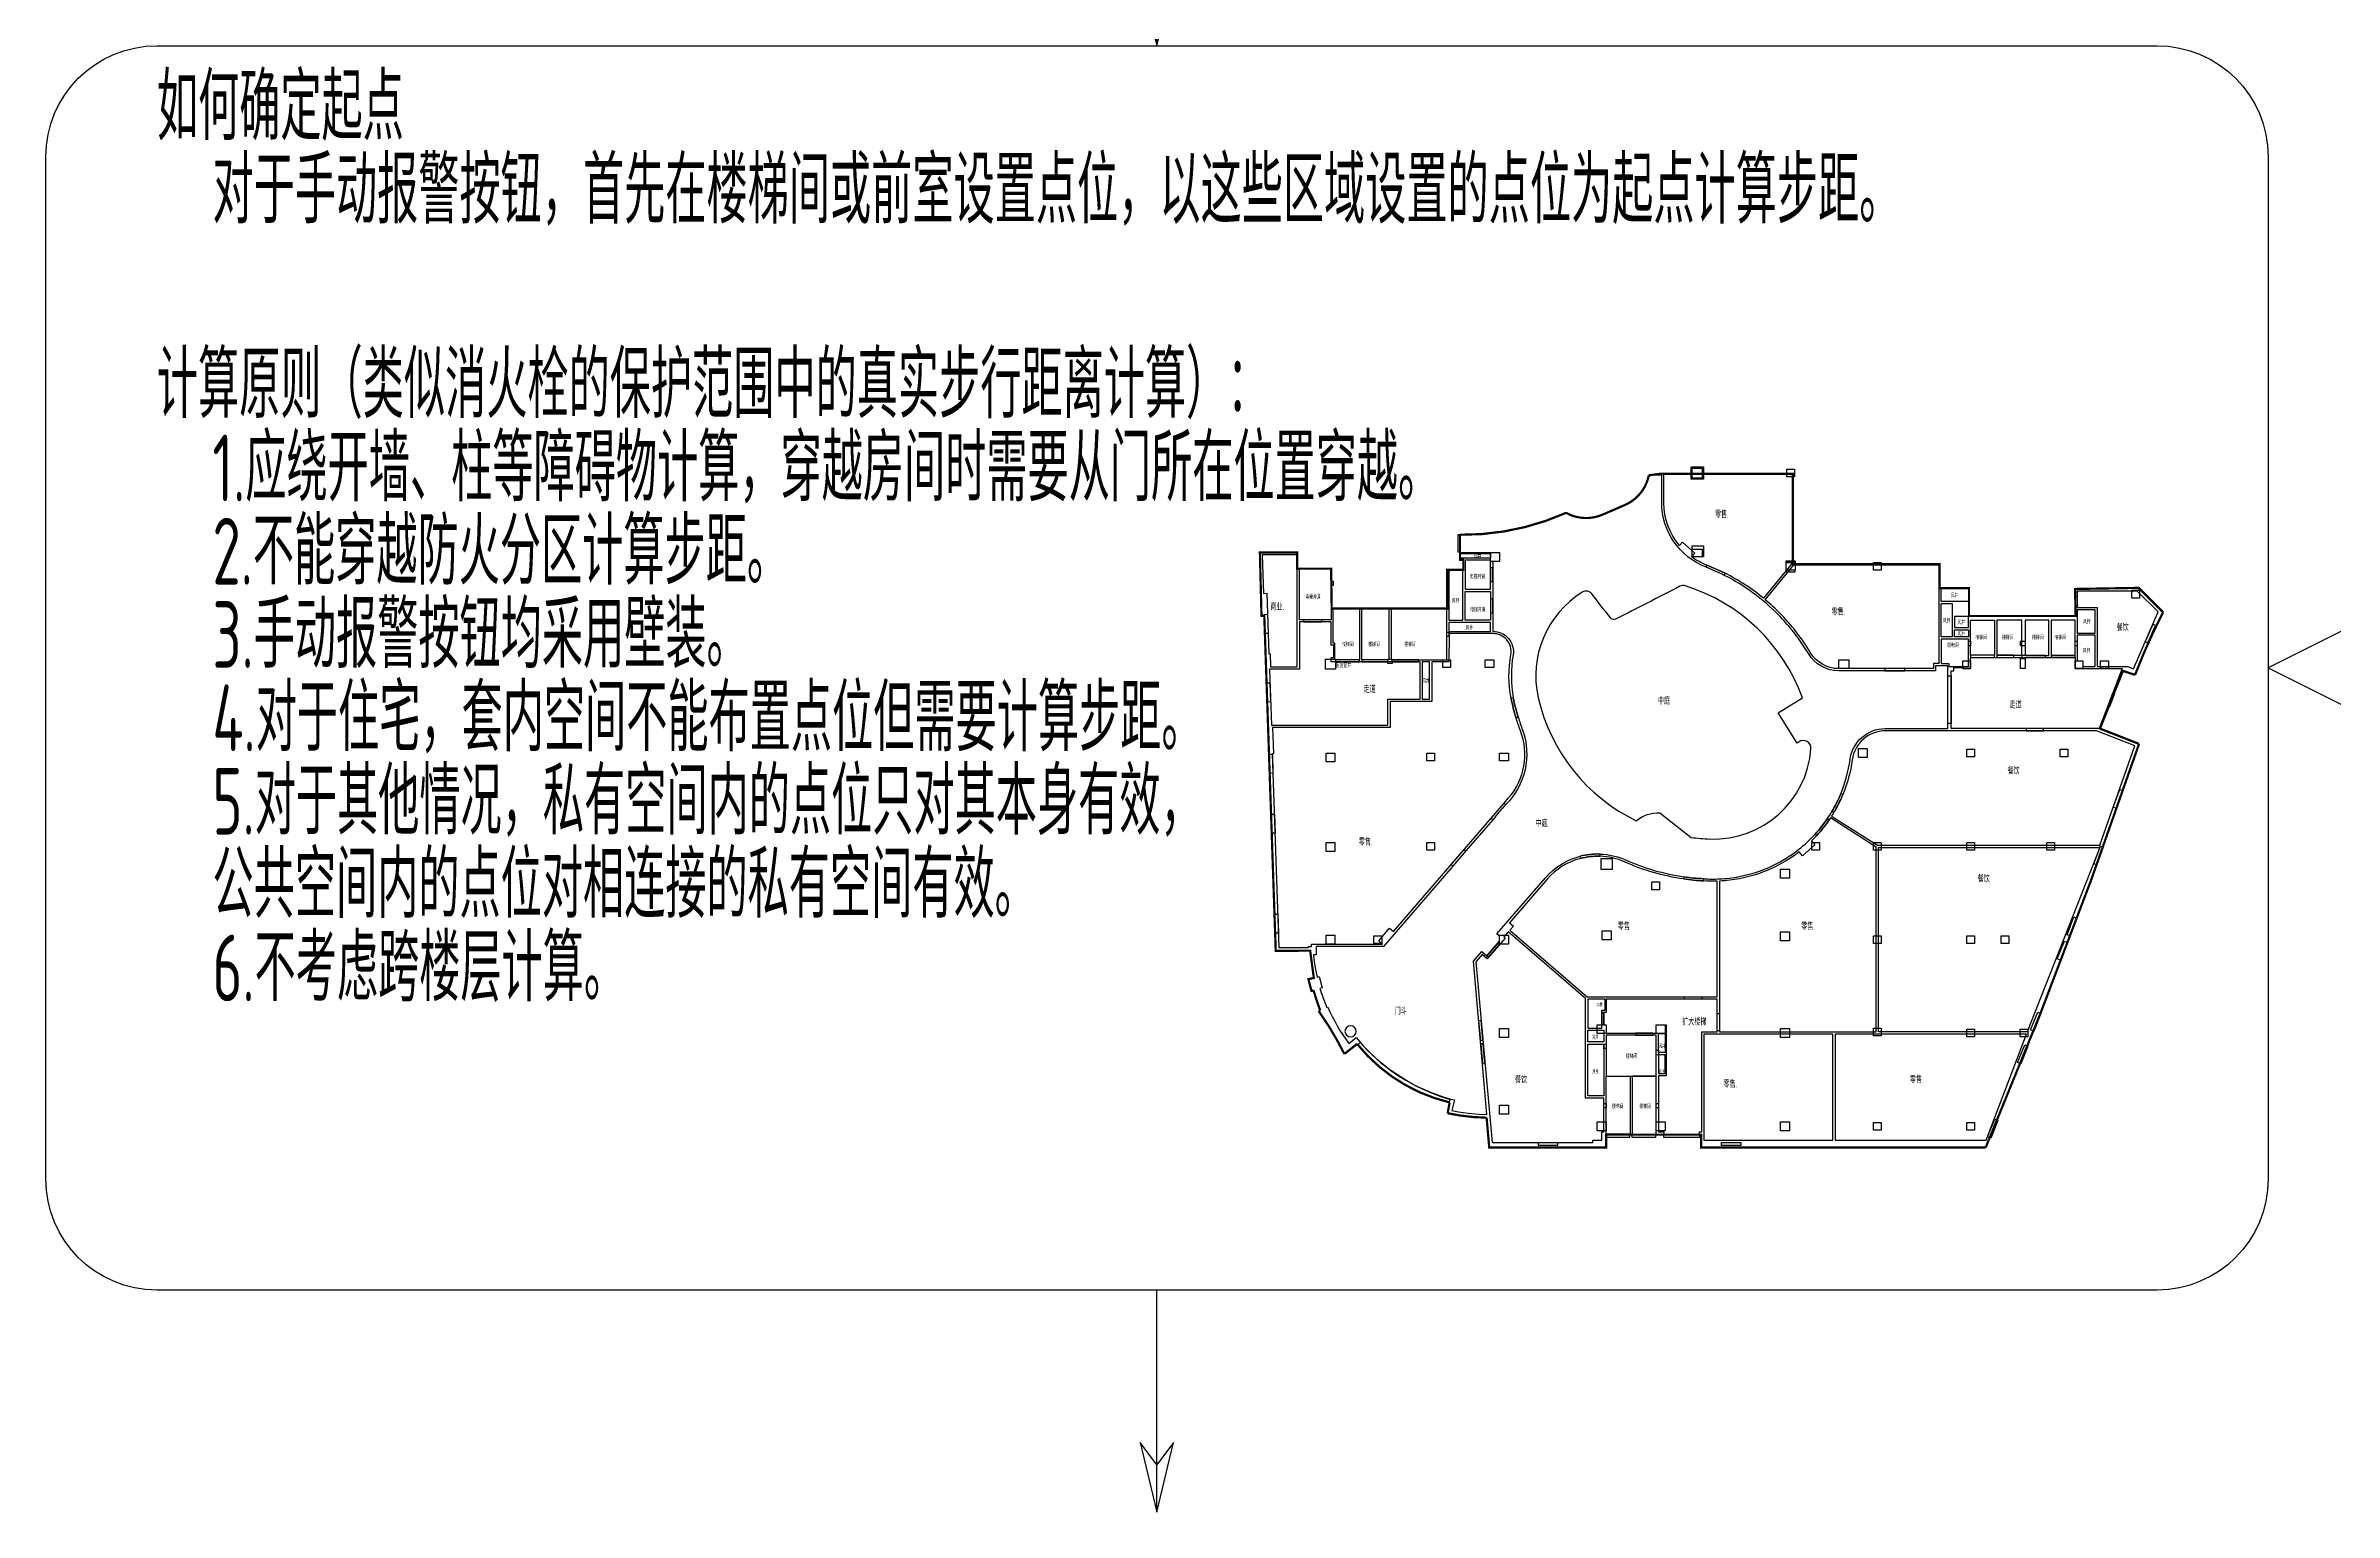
# Model space of a CAD drawing. Header units: millimetres. Extents: x 0 to 4164250, y 0 to 1261500.
# Drawn here: x 2710250 to 2916195, y 291000 to 423000 of the extents above; entities that cross this region are included whole.
import ezdxf
from ezdxf.enums import TextEntityAlignment as Align

# ---------------------------------------------------------------- set-up
doc = ezdxf.new("R2010")
doc.units = ezdxf.units.MM
doc.header["$LTSCALE"] = 1000
doc.linetypes.add('DASH', pattern=[0.35, 0.25, -0.1])
doc.layers.add('AD-AREA-DIVD', color=1, linetype='Continuous', true_color=0xff0000)
for name, color, linetype in [('AD-AREA-OUTL', 31, 'Continuous'), ('AD-NAME-ROOM', 9, 'Continuous'), ('E-UNIV-DIAG', 2, 'Continuous'), ('E-UNIV-NOTE', 6, 'Continuous'), ('柱子', 7, 'Continuous'), ('门窗框线', 114, 'Continuous')]:
    doc.layers.add(name, color=color, linetype=linetype)
doc.styles.add('TH-STYLE3', font='tssdeng.shx', dxfattribs={"width": 0.65, "bigfont": 'tssdchn.shx'})

msp = doc.modelspace()

# ---------------------------------------------------------------- linework, layer by layer
at = {"layer": 'AD-AREA-DIVD', "linetype": 'DASH', "ltscale": 2, "const_width": 200}
msp.add_lwpolyline([(2900797.86, 372010.85, 0.027793692), (2898268.2, 366372.04), (2897180.5, 366730.2), (2895115.71, 361537.09), (2898629.92, 360157.12, -0.018497551), (2884831.26, 323833.9), (2859223.03, 323833.91), (2859223.03, 324983.91), (2850673.03, 324983.91), (2850673.03, 323833.91), (2840150.8, 323833.91), (2839916.8, 326513.1, -0.047494855), (2836407.17, 326911.88), (2836586.69, 327889.89, -0.166932705), (2828261.81, 333156.21), (2827114.42, 332248.98, 0.038836248), (2824800.01, 336117.87), (2824940.56, 336177.58, -0.01876645), (2824336.45, 337982.41), (2824153.13, 337927.85), (2823878.3, 338978.92), (2824365.67, 339093.9), (2824036, 341547.9), (2820938.05, 341533.91), (2819906.44, 371697.5), (2819656.59, 371688.95), (2819511.85, 377383.9), (2822871.35, 377383.91), (2822871.35, 375933.91), (2825921.35, 375933.91), (2825973.03, 372343.91), (2836373.03, 372343.91), (2836373.03, 375833.91), (2837823.03, 375833.91), (2837823.03, 376733.91), (2837521.35, 376733.91), (2837521.35, 378983.91, 0.108474649), (2847067.72, 380956.8, 0.232535743), (2850341.84, 380793), (2852341.84, 381655.05, 0.246120268), (2854513.38, 384333.91), (2855623.03, 384483.91), (2867473.03, 384483.91), (2867473.03, 376333.91), (2880673.03, 376333.91), (2880673.03, 374183.91), (2883323.03, 374183.91), (2883323.03, 371673.91), (2892923.03, 371673.91), (2892871.35, 374103.91), (2898592.8, 374203.91)], format="xyb", close=True, dxfattribs=at)
at = {"layer": 'AD-AREA-OUTL'}
for points in [[(2824571.21, 341933.91), (2824571.22, 341183.96), (2824334.43, 341183.96), (2824380.21, 340746.9), (2824511.95, 339865.14), (2824657.6, 339163.61), (2824851.39, 339209.6), (2825111.63, 338212.95), (2824919.53, 338156.95), (2825201.21, 337283.73), (2825532.43, 336439.85), (2825536.34, 336430.65), (2825628.38, 336469.75, 0.060061963), (2827510.78, 333206.74), (2828174.83, 333738.28), (2828808.76, 332972.18, 0.126743345), (2836146.27, 328303.61), (2836706.89, 328160.95), (2836712.38, 328159.68), (2836720.62, 328195.14), (2837012.84, 328127.27), (2836789.26, 327164.64), (2837393.43, 327042.23), (2838275.79, 326914.51), (2839184.71, 326836.06), (2839941.67, 326812.47), (2838729.6, 340600.08), (2839486.75, 341477.48), (2839940.99, 341085.49), (2841071.35, 342395.37), (2841071.35, 342865.79), (2840849.78, 343057), (2845203.58, 348102.27, -0.152021144), (2848331.34, 350050.62, -0.072967074), (2850120.52, 350247.67, -0.095966598), (2852418.1, 349716.18, 0.034470114), (2854990.22, 348777.97, 0.033817269), (2857666.02, 348198.57, 0.022939562), (2859457.07, 348019.3, 0.026827212), (2860870.69, 348006.55, 0.036888367), (2862658.1, 348219.12, 0.063254514), (2865658.74, 349208.36, 0.055680586), (2867983.82, 350653.27, 0.040683964), (2869476.27, 352039.77, 0.036628578), (2870590.71, 353453.28, 0.014108749), (2870976.62, 354060.43, 0.03662859), (2871783.4, 355669.5, 0.063674577), (2872620.23, 358760.98, -0.373636224), (2875791.61, 361533.91), (2881421.35, 361533.91), (2881421.35, 367183.91), (2880321.35, 367183.91), (2880321.35, 366733.91), (2871618.33, 366733.91, -0.263529203), (2868873.15, 368288.77, 0.034531757), (2867398.85, 370401.99, 0.024331231), (2866202.73, 371747.09, 0.081947128), (2861306.15, 375330.61, 0.024331231), (2859662.3, 376063.91, -0.307417986), (2855671.35, 381855.63), (2855671.35, 384333.91), (2854513.38, 384333.91, -0.246120268), (2852341.84, 381655.05), (2850341.84, 380793, -0.232535743), (2847067.72, 380956.8, -0.108464558), (2837521.35, 378983.91), (2837521.35, 377383.91), (2841071.35, 377383.91), (2841071.35, 376583.91), (2840471.35, 376583.91), (2840471.35, 370283.91, -0.471872406), (2842298.79, 368176.89, 0.086633803), (2842320.12, 364304.5, 0.033564408), (2842754.67, 362569.76, 0.008192837), (2843151.68, 361406.63, -0.290445672), (2841652.12, 354701.27, 0.036712269), (2840476.14, 353338.52), (2838046.76, 350523.3), (2836870.79, 349160.55), (2830634.59, 341933.91)], [(2867421.35, 376420.69), (2864836.62, 373268.1, 0.054873363), (2861387.73, 375513.47, 0.02394224), (2859743.87, 376246.77, -0.026927145), (2859034.32, 376568.38, -0.03976702), (2858359.41, 376990.48), (2858655.81, 377313.2), (2857551.07, 378327.86), (2857262.47, 378013.64, -0.175482196), (2855871.35, 381855.28), (2855871.35, 384433.91), (2867421.35, 384433.91)], [(2867568.63, 376283.91), (2880621.35, 376283.91), (2880621.35, 367383.91), (2880121.35, 367383.91), (2880121.35, 366933.91), (2871618.15, 366933.91, -0.263559575), (2869045.24, 368391.89, 0.034911741), (2867548.48, 370535.05, 0.023703058), (2866352.36, 371880.15, 0.024950908), (2864988.84, 373141.95)], [(2855503.47, 353943.41), (2858321.62, 351741.63, 0.02233398), (2860008.12, 351598.33, 0.405015708), (2869100.04, 359727.3, 0.630813976), (2868029.26, 360335.95, -0.025087001), (2867862.29, 360231.61), (2866166.54, 362945.37), (2868338.87, 364302.79, 0.234123038), (2857806.24, 374384.3, 0.196520459), (2857316.1, 374342.76, -0.000160731), (2851524.44, 371383.93, -0.358308477), (2851090.06, 371479.3, -0.000187057), (2849377.51, 373657.93, 0.381789356), (2848524.82, 373809.2, 0.320902462), (2844561.46, 364326.79, 0.227112064), (2853375.64, 353242.14, -0.193706044)], [(2840471.35, 370083.91), (2836546.65, 370083.91), (2836521.35, 367533.91), (2834971.35, 367533.91), (2834971.35, 363983.91), (2831221.35, 363983.91), (2831221.35, 361633.91), (2820650.86, 361633.91), (2820731.35, 359280.41), (2820631.89, 359277.01), (2821227.97, 341833.91), (2823884.95, 341833.96), (2823884.95, 341933.93), (2824171.35, 341933.93), (2824171.35, 342133.91), (2830543.01, 342133.91), (2830202.32, 342427.91), (2831182.3, 343563.53), (2831522.99, 343269.53), (2841500.7, 354831.93), (2841897.55, 355291.8, 0.275125234), (2842966.26, 361336.42, -0.015821003), (2842563.36, 362511.44, -0.026668966), (2842123.42, 364268.3, -0.093537814), (2842101.71, 368210.92, 0.472698839)], [(2870963.44, 353658.45), (2875100.4, 351033.91), (2895115.38, 351033.91), (2898253.41, 359982.67), (2894799.51, 361333.91), (2875811.6, 361333.91, 0.375528552), (2872817.69, 358733.63, -0.063674577), (2871967.6, 355593.18, -0.03662859), (2871147.71, 353957.95, -0.014094469)], [(2841981.18, 344061.95), (2842321.86, 343767.96), (2841996.92, 343391.41), (2848958.54, 337383.91), (2860671.35, 337383.91), (2860671.35, 347798.92, -0.021143232), (2859437.13, 347820.09, -0.020165528), (2857646.08, 347999.37, -0.070822888), (2852337.27, 349534.54, 0.097129433), (2850142.66, 350046.67, 0.072777057), (2848353.48, 349849.62, 0.15346618), (2845354.99, 347971.61)]]:
    msp.add_lwpolyline(points, format="xyb", close=True, dxfattribs=at)
for points in [[(2858321.35, 385083.92), (2859421.35, 385083.92), (2859421.35, 383983.92), (2858321.35, 383983.92)], [(2822871.35, 367083.91), (2822871.35, 377183.91), (2819718.8, 377183.91), (2819837.73, 373706.58), (2820137.56, 373716.83), (2820323.78, 368271.74), (2820423.72, 368275.15), (2820464.46, 367083.91)], [(2837521.35, 377283.91), (2840270.81, 377283.91), (2840270.81, 376883.91), (2837521.35, 376883.91)], [(2825921.35, 371333.91), (2823071.35, 371333.91), (2823071.35, 375933.91), (2825921.35, 375933.91)], [(2837771.35, 375783.91), (2836521.35, 375783.91), (2836521.35, 371283.91), (2837771.35, 371283.91)], [(2837971.35, 374083.91), (2840271.35, 374083.91), (2840271.35, 376683.91), (2837971.35, 376683.91)], [(2837971.35, 373883.91), (2840271.35, 373883.91), (2840271.35, 371283.91), (2837971.35, 371283.91)], [(2880821.35, 374133.91), (2883271.35, 374133.91), (2883271.35, 372983.91), (2880821.35, 372983.91)], [(2881821.35, 369783.91), (2880821.35, 369783.91), (2880821.35, 372783.91), (2881821.35, 372783.91)], [(2893071.35, 373903.91), (2893071.35, 372433.91), (2894871.35, 372433.91), (2894871.35, 367133.91), (2897629.07, 367133.91), (2898143.41, 366924.44), (2900340.01, 372032.44), (2898468.54, 373903.91)], [(2833921.35, 367533.91), (2825921.35, 367533.91), (2825921.35, 367933.91), (2826171.35, 367933.91), (2826171.35, 369033.91), (2825921.35, 369033.91), (2825921.35, 371133.91), (2823071.35, 371133.91), (2823071.35, 366883.91), (2820371.24, 366883.91), (2820543.96, 361833.91), (2831021.35, 361833.91), (2831021.35, 364183.91), (2833921.35, 364183.91)], [(2826121.35, 372323.91), (2828471.35, 372323.91), (2828471.35, 367733.91), (2826271.35, 367733.91), (2826271.35, 369233.91), (2826121.35, 369233.91)], [(2828671.35, 372323.91), (2831121.35, 372323.91), (2831121.35, 367733.91), (2828671.35, 367733.91)], [(2836321.35, 372323.91), (2831321.35, 372323.91), (2831321.35, 367733.91), (2836321.35, 367733.91)], [(2840271.35, 371083.91), (2836521.35, 371083.91), (2836521.35, 370283.91), (2840271.35, 370283.91)], [(2883271.35, 371633.91), (2882021.35, 371633.91), (2882021.35, 370633.91), (2883271.35, 370633.91)], [(2883471.35, 371303.91), (2885621.35, 371303.91), (2885621.35, 368143.91), (2883471.35, 368143.91)], [(2885821.35, 368133.91), (2888071.35, 368133.91), (2888071.35, 371303.91), (2885821.35, 371303.91)], [(2888371.35, 368123.91), (2890521.35, 368123.91), (2890521.35, 371293.91), (2888371.35, 371293.91)], [(2890721.35, 368123.91), (2892871.35, 368123.91), (2892871.35, 371293.91), (2890721.35, 371293.91)], [(2894671.36, 372233.91), (2893071.35, 372233.91), (2893071.35, 370133.91), (2894671.36, 370133.91)], [(2880821.35, 369583.91), (2880821.35, 367383.91), (2881521.35, 367383.91), (2881521.35, 367133.91), (2883271.35, 367133.91), (2883271.35, 369583.91)], [(2882021.35, 370433.91), (2883271.35, 370433.91), (2883271.35, 369783.91), (2882021.35, 369783.91)], [(2894671.35, 367133.91), (2894671.13, 369933.48), (2893071.35, 369933.91), (2893071.35, 367633.92), (2893571.37, 367633.91), (2893571.37, 367133.91)], [(2834771.35, 367533.91), (2834121.35, 367533.91), (2834121.35, 364183.91), (2834771.35, 364183.91)], [(2895038.85, 361533.91), (2881721.35, 361533.91), (2881721.35, 366733.91), (2881971.35, 366733.91), (2881971.35, 367033.91), (2882771.35, 367033.91), (2882771.34, 366933.91), (2883471.34, 366933.91), (2883471.35, 367933.91), (2892871.35, 367933.91), (2892871.35, 366933.91), (2897100, 366933.91)], [(2875171.35, 350833.91), (2895088.52, 350833.91), (2888576.36, 334233.91), (2875171.35, 334233.91)], [(2840414.26, 324283.91), (2849471.35, 324283.91), (2849471.35, 324483.91), (2850271.35, 324483.91), (2850271.35, 325233.91), (2850471.35, 325233.91), (2850471.35, 328283.91), (2848821.35, 328283.91), (2848821.35, 337238.12), (2841866.25, 343239.99), (2841472.55, 342783.75), (2841586.11, 342685.76), (2839961.75, 340803.41), (2839507.5, 341195.4), (2838936.23, 340533.4)], [(2849021.35, 334583.91), (2850271.35, 334583.91), (2850271.35, 336183.91), (2850571.35, 336183.91), (2850571.35, 337183.91), (2849021.35, 337183.91)], [(2860671.35, 334233.91), (2860671.35, 337183.91), (2850671.35, 337183.91), (2850671.35, 335983.91), (2850471.35, 335983.91), (2850471.36, 334883.92), (2850671.33, 334883.92), (2850671.35, 334133.91), (2855171.34, 334133.91), (2855171.35, 334883.91), (2856071.35, 334883.91), (2856071.35, 330283.91), (2855371.35, 330283.91), (2855371.35, 325233.91), (2855871.38, 325233.91), (2855871.38, 325033.91), (2859071.38, 325033.82), (2859071.38, 325233.91), (2859271.35, 325233.91), (2859271.35, 334233.91)], [(2849021.35, 334383.91), (2850471.35, 334383.91), (2850471.35, 333333.91), (2849021.35, 333333.91)], [(2850671.35, 330263.91), (2855171.35, 330263.91), (2855171.35, 333933.91), (2850671.35, 333933.91)], [(2855971.35, 332383.91), (2855371.35, 332383.91), (2855371.35, 334083.92), (2855971.35, 334083.92)], [(2871071.35, 334033.91), (2859471.35, 334033.91), (2859471.35, 324483.91), (2871071.35, 324483.91)], [(2888497.19, 334033.91), (2871271.35, 334033.91), (2871271.35, 324483.91), (2884866.03, 324483.91)], [(2849021.35, 333133.91), (2850471.35, 333133.91), (2850471.35, 328483.91), (2849021.35, 328483.91)], [(2855971.35, 332183.91), (2855371.35, 332183.91), (2855371.35, 330483.91), (2855971.35, 330483.91)], [(2850671.35, 330263.91), (2852821.35, 330263.91), (2852821.35, 325033.91), (2850671.35, 325033.91)], [(2853020.83, 325033.91), (2855171.35, 325033.91), (2855171.35, 330263.91), (2853020.83, 330263.91)]]:
    msp.add_lwpolyline(points, close=True, dxfattribs=at)
msp.add_lwpolyline([(2860871.35, 347806.38), (2860871.35, 334233.91), (2874971.35, 334233.91), (2874971.35, 350878.93), (2870855.58, 353490.03, -0.003830145), (2870748.18, 353329.14, -0.03568477), (2869633.74, 351915.62, -0.013480636), (2869161.84, 351424.99), (2869464.77, 351078.53), (2868335.53, 350091.2), (2868032.62, 350437.65, -0.11787199), (2862681.78, 348020.01, -0.035684688), (2860894.37, 347807.44, -0.000456264), (2860871.35, 347806.38, 1.218045454)], format="xyb", dxfattribs=at)
at = {"layer": 'E-UNIV-DIAG'}
for points in [[(2810250, 423000), (2810250, 443000)], [(2810250, 423000), (2811750, 429276.24), (2810250, 427276.24), (2808750, 429276.24), (2810250, 423000)], [(2810250, 291000), (2810250, 311000)], [(2810250, 291000), (2811750, 297276.24), (2810250, 295276.24), (2808750, 297276.24), (2810250, 291000)]]:
    msp.add_lwpolyline(points, dxfattribs=at)
msp.add_lwpolyline([(2900250, 311000), (2720250, 311000, -0.414213562), (2710250, 321000), (2710250, 413000, -0.414213562), (2720250, 423000), (2900250, 423000, -0.414213562), (2910250, 413000), (2910250, 321000, -0.414213562)], format="xyb", close=True, dxfattribs=at)
at = {"layer": 'E-UNIV-DIAG', "color": 3}
msp.add_lwpolyline([(2930250, 357000), (2994250, 357000), (2974250, 367000), (2994250, 377000), (2930250, 377000), (2910250, 367000)], close=True, dxfattribs=at)
at = {"layer": '柱子'}
for points in [[(2858421.35, 384983.92), (2859321.35, 384983.92), (2859321.35, 384083.92), (2858421.35, 384083.92)], [(2858421.35, 384983.92), (2859321.35, 384983.92), (2859321.35, 384083.92), (2858421.35, 384083.92)], [(2866921.35, 384883.92), (2867621.35, 384883.92), (2867621.35, 384183.92), (2866921.35, 384183.92)], [(2840271.35, 377383.91), (2841071.35, 377383.91), (2841071.35, 376583.91), (2840271.35, 376583.91)], [(2858421.3, 377983.97), (2859421.35, 377983.97), (2859421.35, 376983.97), (2858421.3, 376983.97)], [(2858421.3, 377683.97), (2859321.3, 377683.97), (2859321.3, 376983.97), (2858421.3, 376983.97)], [(2858421.3, 377683.97), (2859321.3, 377683.97), (2859321.3, 376983.97), (2858421.3, 376983.97)], [(2867671.37, 376483.91), (2866871.37, 376483.91), (2866871.37, 376633.91), (2867671.37, 376633.91), (2867671.37, 376483.91)], [(2866871.37, 376483.91), (2867671.37, 376483.91), (2867671.37, 375783.91), (2866871.37, 375783.91)], [(2867671.37, 375783.91), (2866871.37, 375783.91), (2866871.37, 375633.91), (2867671.37, 375633.91), (2867671.37, 375783.91)], [(2874721.35, 376483.92), (2875421.35, 376483.92), (2875421.35, 375783.92), (2874721.35, 375783.92)], [(2825921.36, 374413.91), (2825921.36, 374813.91), (2826121.36, 374813.91), (2826121.36, 374413.91)], [(2892871.35, 373833.92), (2893071.35, 373833.92), (2893071.35, 373433.92), (2892871.35, 373433.92)], [(2897971.35, 373983.92), (2898671.35, 373983.92), (2898671.35, 373283.92), (2897971.35, 373283.92)], [(2836321.35, 369813.91), (2836321.35, 370213.91), (2836521.35, 370213.91), (2836521.35, 369813.91)], [(2883271.35, 369393.92), (2883471.35, 369393.92), (2883471.35, 368993.92), (2883271.35, 368993.92)], [(2887971.35, 369393.92), (2888371.35, 369393.92), (2888371.35, 368993.92), (2887971.35, 368993.92)], [(2892871.35, 369393.92), (2893071.35, 369393.92), (2893071.35, 368993.92), (2892871.35, 368993.92), (2892871.35, 369393.92)], [(2825421.35, 367783.91), (2826321.35, 367783.91), (2826321.35, 366883.91), (2825421.35, 366883.91)], [(2831021.35, 367783.91), (2831421.35, 367783.91), (2831421.35, 367383.92), (2831021.35, 367383.92)], [(2835971.35, 367733.91), (2836671.35, 367733.91), (2836671.35, 367033.91), (2835971.35, 367033.91)], [(2839771.45, 367734), (2840571.45, 367734), (2840571.45, 367034), (2839771.45, 367034)], [(2871621.35, 367733.91), (2872521.35, 367733.91), (2872521.35, 366933.91), (2871621.35, 366933.91)], [(2882771.34, 367633.92), (2883471.34, 367633.92), (2883471.34, 366933.92), (2882771.34, 366933.92)], [(2887971.35, 367833.92), (2888371.35, 367833.92), (2888371.35, 366933.92), (2887971.35, 366933.92)], [(2892871.37, 367633.92), (2893571.37, 367633.92), (2893571.37, 366933.92), (2892871.37, 366933.92)], [(2895171.35, 367633.92), (2895871.35, 367633.92), (2895871.35, 366933.92), (2895171.35, 366933.92)], [(2825471.35, 359333.91), (2826271.35, 359333.91), (2826271.35, 358533.91), (2825471.35, 358533.91)], [(2834521.34, 359333.92), (2835221.34, 359333.92), (2835221.34, 358633.92), (2834521.34, 358633.92)], [(2841071.35, 359333.91), (2841871.35, 359333.91), (2841871.35, 358633.91), (2841071.35, 358633.91)], [(2873371.35, 359733.91), (2874171.35, 359733.91), (2874171.35, 358933.91), (2873371.35, 358933.91)], [(2883121.35, 359683.92), (2883821.35, 359683.92), (2883821.35, 358983.92), (2883121.35, 358983.92)], [(2891521.35, 359683.92), (2892221.35, 359683.92), (2892221.35, 358983.92), (2891521.35, 358983.92)], [(2825471.35, 351283.92), (2826271.35, 351283.92), (2826271.35, 350483.92), (2825471.35, 350483.92)], [(2834521.35, 351283.92), (2835221.35, 351283.92), (2835221.35, 350583.92), (2834521.35, 350583.92)], [(2869171.35, 351283.92), (2869871.35, 351283.92), (2869871.35, 350583.92), (2869171.35, 350583.92)], [(2874721.35, 351283.92), (2875421.35, 351283.92), (2875421.35, 350583.92), (2874721.35, 350583.92)], [(2883121.35, 351283.92), (2883821.35, 351283.92), (2883821.35, 350583.92), (2883121.35, 350583.92)], [(2890321.35, 351283.92), (2891021.35, 351283.92), (2891021.35, 350583.92), (2890321.35, 350583.92)], [(2850221.35, 349858.91), (2851221.35, 349858.91), (2851221.35, 348858.91), (2850221.35, 348858.91)], [(2866371.35, 348883.91), (2867171.35, 348883.91), (2867171.35, 348083.91), (2866371.35, 348083.91)], [(2854771.35, 347733.91), (2855471.35, 347733.91), (2855471.35, 347033.91), (2854771.35, 347033.91)], [(2825471.35, 342933.91), (2826271.35, 342933.91), (2826271.35, 342133.91), (2825471.35, 342133.91)], [(2829771.35, 342883.91), (2830471.35, 342883.91), (2830471.35, 342183.91), (2829771.35, 342183.91)], [(2841071.35, 342933.92), (2841871.35, 342933.92), (2841871.35, 342133.92), (2841071.35, 342133.92)], [(2850321.35, 343333.91), (2851121.35, 343333.91), (2851121.35, 342533.91), (2850321.35, 342533.91)], [(2866371.35, 343233.9), (2867171.35, 343233.9), (2867171.35, 342433.9), (2866371.35, 342433.9)], [(2874721.35, 342883.92), (2875421.35, 342883.92), (2875421.35, 342183.92), (2874721.35, 342183.92)], [(2883121.35, 342883.92), (2883821.35, 342883.92), (2883821.35, 342183.92), (2883121.35, 342183.92)], [(2886221.35, 342883.91), (2886921.35, 342883.91), (2886921.35, 342183.91), (2886221.35, 342183.91)], [(2841071.35, 334533.91), (2841871.35, 334533.91), (2841871.35, 333733.91), (2841071.35, 333733.91)], [(2849871.34, 334883.9), (2850671.34, 334883.9), (2850671.34, 334083.9), (2849871.34, 334083.9)], [(2855171.34, 334883.92), (2855971.34, 334883.92), (2855971.34, 334083.92), (2855171.34, 334083.92)], [(2866371.35, 334533.92), (2867171.35, 334533.92), (2867171.35, 333733.92), (2866371.35, 333733.92)], [(2874721.34, 334583.92), (2875421.34, 334583.92), (2875421.34, 333883.92), (2874721.34, 333883.92)], [(2883121.35, 334483.91), (2883821.35, 334483.91), (2883821.35, 333783.91), (2883121.35, 333783.91)], [(2887921.35, 334483.92), (2888621.35, 334483.92), (2888621.35, 333783.92), (2887921.35, 333783.92)], [(2850471.35, 332733.91), (2850471.35, 333133.91), (2850671.35, 333133.91), (2850671.35, 332733.91)], [(2855171.34, 332183.91), (2855171.34, 332583.91), (2855371.34, 332583.91), (2855371.34, 332183.91)], [(2841071.35, 327633.91), (2841871.35, 327633.91), (2841871.35, 326833.91), (2841071.35, 326833.91)], [(2850471.35, 327393.91), (2850471.35, 327793.91), (2850671.35, 327793.91), (2850671.35, 327393.91)], [(2855171.34, 327393.91), (2855171.34, 327793.91), (2855371.34, 327793.91), (2855371.34, 327393.91)], [(2849871.37, 326133.9), (2850671.37, 326133.9), (2850671.37, 325333.9), (2849871.37, 325333.9)], [(2855171.37, 326133.92), (2855971.37, 326133.92), (2855971.37, 325333.92), (2855171.37, 325333.92)], [(2866371.35, 326133.91), (2867171.35, 326133.91), (2867171.35, 325333.91), (2866371.35, 325333.91)], [(2874721.35, 326083.92), (2875421.35, 326083.92), (2875421.35, 325383.92), (2874721.35, 325383.92)], [(2883121.34, 326083.92), (2883821.34, 326083.92), (2883821.34, 325383.92), (2883121.34, 325383.92)]]:
    msp.add_lwpolyline(points, close=True, dxfattribs=at)
msp.add_lwpolyline([(2828171.35, 334283.92, 1), (2827171.35, 334283.92, 1), (2828171.35, 334283.92, 1)], format="xyb", close=True, dxfattribs=at)
at = {"layer": '门窗框线'}
for points in [[(2837521.35, 378983.91), (2837321.35, 378983.91), (2837321.35, 377433.91), (2837521.35, 377433.91)], [(2840471.35, 373203.91), (2840271.35, 373203.91), (2840271.35, 371963.91), (2840471.35, 371963.91)], [(2825091.35, 371333.91), (2823451.35, 371333.91), (2823451.35, 371133.91), (2825091.35, 371133.91)], [(2899183.97, 369353.91), (2899434.34, 369246.61), (2900120.59, 370823.02), (2899871.48, 370933.16)], [(2828471.35, 367733.91), (2826321.35, 367733.91), (2826321.35, 367533.91), (2828471.35, 367533.91)], [(2833771.35, 367733.91), (2831421.35, 367733.91), (2831421.35, 367533.91), (2833771.35, 367533.91)], [(2877541.23, 366933.91), (2875741.23, 366933.91), (2875741.23, 366733.91), (2877541.23, 366733.91)], [(2881971.35, 367133.91), (2882771.34, 367133.91), (2882771.34, 367033.91), (2881971.35, 367033.91)], [(2885621.35, 368143.91), (2883471.35, 368143.91), (2883471.35, 367933.91), (2885621.35, 367933.91)], [(2887371.35, 368133.91), (2885821.35, 368133.91), (2885821.35, 367943.91), (2887371.35, 367943.91)], [(2890221.35, 368123.91), (2888071.35, 368123.91), (2888071.35, 367933.91), (2890221.35, 367933.91)], [(2892871.35, 368123.91), (2890721.35, 368123.91), (2890721.35, 367933.91), (2892871.35, 367933.91)], [(2881421.35, 366283.91), (2881721.35, 366283.91), (2881721.35, 361983.91), (2881421.35, 361983.91)], [(2896006.99, 363516.42), (2896435.69, 364637.23), (2896248.89, 364708.68), (2895820.19, 363587.87)], [(2890021.35, 361533.91), (2888471.35, 361533.91), (2888471.35, 361333.91), (2890021.35, 361333.91)], [(2897159.97, 355960.46), (2896573.31, 354352.76), (2896302.27, 354454.26), (2896902.25, 356056.42)], [(2895413.78, 350875.06), (2894827.13, 349267.35), (2894556.09, 349368.85), (2895156.07, 350971.01)], [(2893013.39, 344487.59), (2892426.73, 342879.89), (2892155.69, 342981.39), (2892755.67, 344583.55)], [(2892207.09, 342276.21), (2891564.14, 340680.58), (2891274.8, 340799.88), (2891926.75, 342391.29)], [(2850471.35, 335983.91), (2850271.35, 335983.91), (2850271.35, 334883.91), (2850471.35, 334883.91)], [(2857721.35, 337383.91), (2859271.35, 337383.91), (2859271.35, 337183.91), (2857721.35, 337183.91)], [(2860671.35, 335883.91), (2860871.35, 335883.91), (2860871.35, 334333.91), (2860671.35, 334333.91)], [(2839421.76, 335265.55), (2839200.27, 335246.08), (2839357.9, 333453), (2839584.75, 333473.63)], [(2854871.35, 334133.91), (2853321.35, 334133.91), (2853321.35, 333933.91), (2854871.35, 333933.91)], [(2839605.66, 333173.62), (2839384.17, 333154.15), (2839541.8, 331361.06), (2839768.65, 331381.7)], [(2850721.35, 325033.91), (2852770.83, 325033.91), (2852770.83, 324733.91), (2850721.35, 324733.91)], [(2853020.83, 325033.91), (2855120.83, 325033.91), (2855120.83, 324733.91), (2853020.83, 324733.91)], [(2855871.38, 325033.91), (2859071.37, 325033.88), (2859071.37, 324733.88), (2855871.38, 324733.91)], [(2861061.06, 324283.91), (2862781.06, 324283.91), (2862781.06, 324009.52), (2861061.06, 324009.52)]]:
    msp.add_lwpolyline(points, close=True, dxfattribs=at)
at = {"layer": '门窗框线', "elevation": 0}
for points in [[(2840471.35, 376003.91), (2840271.35, 376003.91), (2840271.35, 374763.91), (2840471.35, 374763.91)], [(2831021.35, 367733.89), (2828671.35, 367733.89), (2828671.35, 367533.91), (2831021.35, 367533.91)], [(2889795.75, 335889.85), (2889152.8, 334294.22), (2888863.47, 334413.52), (2889515.42, 336004.93)], [(2888629.52, 332945.39), (2887986.57, 331349.77), (2887697.23, 331469.07), (2888349.19, 333060.47)], [(2885920.08, 326275.4), (2885277.13, 324679.78), (2884987.79, 324799.08), (2885639.75, 326390.49)], [(2844588.71, 324284.41), (2846308.7, 324284.41), (2846308.7, 324009.36), (2844588.71, 324009.36)]]:
    msp.add_lwpolyline(points, close=True, dxfattribs=at)
at = {"layer": '门窗框线'}
for points in [[(2861387.73, 375513.47), (2861306.15, 375330.61, 0.024331233), (2859662.3, 376063.91), (2859743.87, 376246.77), (2860584, 375898.33)], [(2842320.12, 364304.5), (2842123.42, 364268.3, 0.026668967), (2842563.36, 362511.44), (2842754.67, 362569.76, -0.033564407)], [(2841500.7, 354831.93), (2841652.12, 354701.27, 0.036712262), (2840476.14, 353338.52), (2840324.73, 353469.18)], [(2870976.63, 354060.43), (2871155.87, 353970.56, 0.035393985), (2871962.65, 355579.63), (2871783.4, 355669.5, -0.036627441)], [(2869476.27, 352039.77), (2869633.74, 351915.62, 0.035684762), (2870748.18, 353329.14), (2870590.71, 353453.28, -0.036628976)], [(2857666.02, 348198.57), (2857646.08, 347999.37, 0.020165526), (2859437.13, 347820.09), (2859457.07, 348019.3, -0.022939564)]]:
    msp.add_lwpolyline(points, format="xyb", close=True, dxfattribs=at)
at = {"layer": '门窗框线', "elevation": 0}
for points in [[(2820202.12, 371829.66), (2820261.38, 370110.68), (2819961.08, 370100.41), (2819902.77, 371819.42), (2820202.12, 371829.65)], [(2820412.87, 365652.88), (2820472.14, 363933.9), (2820171.84, 363923.63), (2820113.52, 365642.64), (2820412.87, 365652.88)], [(2820632.3, 359237), (2820691.56, 357518.02), (2820391.26, 357507.75), (2820332.95, 359226.76), (2820632.3, 359237)], [(2820816.87, 353840.16), (2820876.14, 352121.18), (2820575.84, 352110.91), (2820517.52, 353829.92), (2820816.87, 353840.15)]]:
    msp.add_lwpolyline(points, dxfattribs=at)
at = {"layer": '门窗框线'}
for points in [[(2837895.35, 350653.96), (2838046.76, 350523.3), (2836870.79, 349160.55), (2836719.37, 349291.22), (2837895.35, 350653.96)], [(2821124.97, 344845.43), (2821184.24, 343126.45), (2820883.94, 343116.18), (2820825.62, 344835.19), (2821124.97, 344845.43)], [(2839940.99, 341085.49), (2840092.41, 340954.82), (2841072.39, 342090.45), (2840920.98, 342221.11), (2839940.99, 341085.49)]]:
    msp.add_lwpolyline(points, dxfattribs=at)
msp.add_lwpolyline([(2848331.34, 350050.62), (2848353.48, 349849.62, -0.072777135), (2850142.66, 350046.67), (2850120.52, 350247.67, 0.072967067), (2848331.34, 350050.62)], format="xyb", dxfattribs=at)
at = {"layer": '门窗框线', "elevation": 0}
msp.add_lwpolyline([(2828542.98, 333288.63), (2828300.62, 333046.27, 0.163063006), (2836563.64, 327921.1), (2836627.77, 328188.52, -0.145177687)], format="xyb", close=True, dxfattribs=at)

# ---------------------------------------------------------------- texts
at = {"layer": 'AD-NAME-ROOM', "style": 'TH-STYLE3', "width": 0.7}
for s, p in [('零售.', (2860462.87, 380498.73)), ('商业.', (2820453.98, 372189.38)), ('零售.', (2870964.79, 371736.42)), ('餐饮', (2896606.47, 370320.12)), ('走道', (2828833.97, 364767.18)), ('走道', (2886971.07, 363373.13)), ('餐饮', (2886790.74, 357421.87)), ('零售.', (2828410.81, 351015.8)), ('餐饮', (2884097.27, 347703.99)), ('零售', (2851714.94, 343425.53)), ('零售.', (2868229.99, 343425.53)), ('门斗', (2831641.15, 335778.52)), ('扩大楼梯', (2857509.22, 334832.04)), ('餐饮', (2842464.45, 329626.97)), ('零售.', (2861223.25, 329227.24)), ('零售.', (2878002.9, 329626.97))]:
    msp.add_text(s, height=600, rotation=0.0030599, dxfattribs=at).set_placement(p)
at = {"layer": 'AD-NAME-ROOM', "linetype": 'ByBlock', "style": 'TH-STYLE3'}
for s, height, rotation, width, p in [('风井', 350, 0.0030599, 0.7, (2839118.84, 377085.64)), ('电梯井道', 375, 0.0030599, 0.7, (2839092.72, 375251.94)), ('电梯井道', 375, 0.0030599, 0.7, (2824294.91, 373430.79)), ('风井', 375, 0.0030599, 0.7, (2837120.13, 373086.19)), ('风井', 375, 0.0030599, 0.7, (2882043.66, 373556.76)), ('风井', 375, 0.0030599, 0.7, (2838357.03, 370644.25)), ('电梯井道', 375, 0.0030599, 0.7, (2839126.47, 372284.14)), ('风井', 375, 0.0030599, 0.7, (2881318.66, 371281.76)), ('风井', 375, 0.0030599, 0.7, (2882643.66, 371131.76)), ('风井', 375, 0.0030599, 0.7, (2893918.52, 371194.78)), ('楼梯间', 375, 0.0030599, 0.7, (2827427.93, 369164.44)), ('楼梯间', 375, 0.0030599, 0.7, (2829777.28, 369164.44)), ('楼梯间', 375, 0.0030599, 0.7, (2833032.88, 369164.44)), ('弱电间', 375, 0.0030599, 0.7, (2881879.41, 369087.01)), ('风井', 375, 0.0030599, 0.7, (2882643.66, 370106.76)), ('楼梯间', 375, 0.0030599, 0.7, (2884423.61, 369783.6)), ('楼梯间', 375, 0.0030599, 0.7, (2886818.62, 369783.6)), ('楼梯间', 375, 0.0030599, 0.7, (2889521.16, 369783.6)), ('楼梯间', 375, 0.0030599, 0.7, (2891534.09, 369783.6)), ('风井', 375, 0.0030599, 0.7, (2893905.17, 368586.31)), ('固定窗井', 375, 0.0030599, 0.7, (2827046.84, 367265.06)), ('风井', 375, 0.0030599, 0.7, (2834443.66, 365856.76)), ('水井', 350, 359.9971586, 0.6, (2850074.08, 336697.94)), ('风井', 350, 359.9971586, 0.6, (2849683.43, 333795.07)), ('楼梯间', 375, 0.0030599, 0.7, (2852954.97, 332082.87)), ('风井', 350, 359.9971586, 0.6, (2855704.61, 332981.69)), ('风井', 350, 359.9971586, 0.6, (2849717.62, 330674.35)), ('风井', 350, 359.9971586, 0.6, (2855723.71, 330674.35)), ('楼梯间', 375, 0.0030599, 0.7, (2851715.25, 327578.43)), ('楼梯间', 375, 0.0030599, 0.7, (2854182.56, 327578.43))]:
    msp.add_text(s, height=height, rotation=rotation, dxfattribs=dict(at, width=width)).set_placement(p, align=Align.MIDDLE)
at = {"layer": 'AD-NAME-ROOM', "style": 'TH-STYLE3', "width": 0.7}
for p in [(2855882.17, 364090.4), (2844853.73, 353061.95)]:
    msp.add_text('中庭', height=600, rotation=0.0030599, dxfattribs=at).set_placement(p, align=Align.MIDDLE)
at = {"layer": 'E-UNIV-NOTE', "style": 'TH-STYLE3', "width": 0.65}
for s, p in [('如何确定起点', (2720250, 417500)), ('对于手动报警按钮，首先在楼梯间或前室设置点位，以这些区域设置的点位为起点计算步距。', (2725250, 410000)), ('计算原则（类似消火栓的保护范围中的真实步行距离计算）：', (2720250, 392500)), ('1.应绕开墙、柱等障碍物计算，穿越房间时需要从门所在位置穿越。', (2725250, 385000)), ('2.不能穿越防火分区计算步距。', (2725250, 377500)), ('3.手动报警按钮均采用壁装。', (2725250, 370000)), ('4.对于住宅，套内空间不能布置点位但需要计算步距。', (2725250, 362500)), ('5.对于其他情况，私有空间内的点位只对其本身有效，', (2725250, 355000)), ('公共空间内的点位对相连接的私有空间有效。', (2725250, 347500)), ('6.不考虑跨楼层计算。', (2725250, 340000))]:
    msp.add_text(s, height=6000, dxfattribs=at).set_placement(p, align=Align.MIDDLE_LEFT)

doc.saveas('drawing.dxf')
